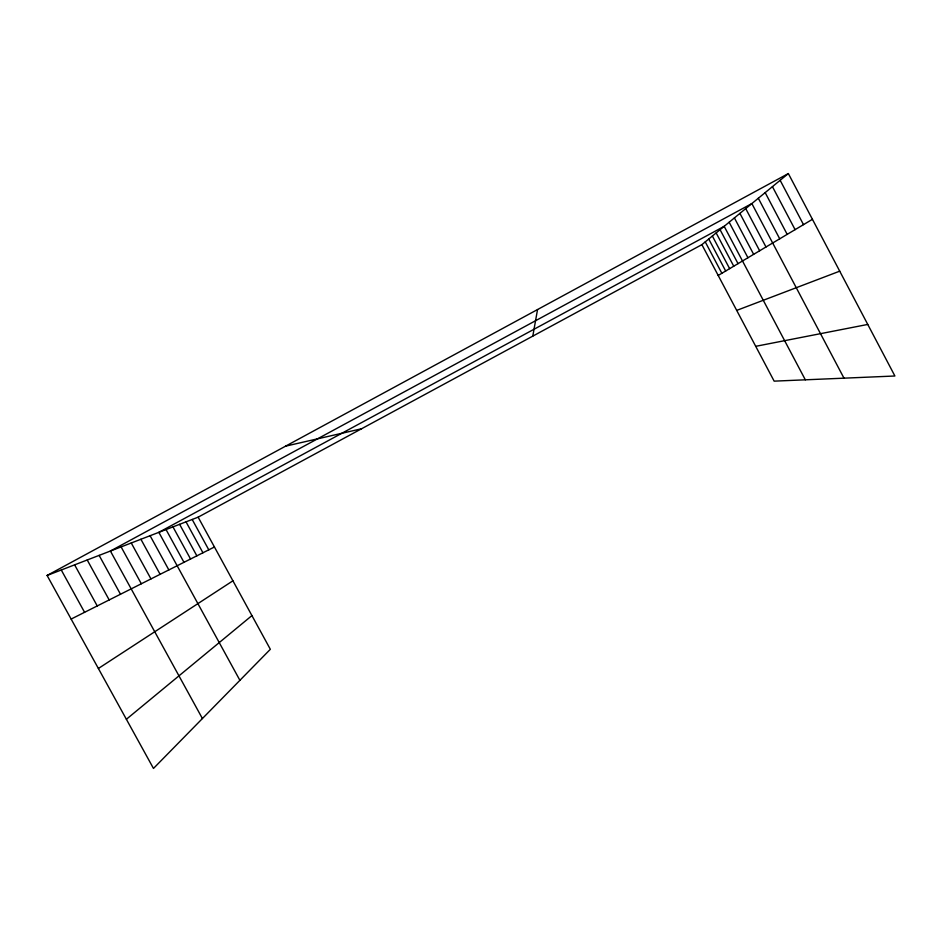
<?xml version="1.0" encoding="UTF-8"?>
<svg xmlns="http://www.w3.org/2000/svg" width="942" height="942" viewBox="0 0 942 942"><rect width="100%" height="100%" fill="white"/><g stroke="black" fill="none" stroke-linecap="round" stroke-linejoin="round"><path stroke-width="1.41" d="M532.795 336.129L537.541 309.553M126.381 719.276L251.926 615.597M701.884 244.649L788.348 173.564L894.9 375.999L774.159 381.145L701.884 244.649L198.138 517.17L47.1 575.468L153.475 768.437L270.342 649.297L198.138 517.17M98.38 668.49L232.91 580.814M718.193 275.464L812.428 219.321M47.1 575.468L788.348 173.564M71.145 619.071L214.435 546.996M736.703 310.401L839.722 271.166M285.591 446.155L361.54 428.775M755.719 346.326L867.759 324.437M121.106 546.902L141.335 583.769M202.412 718.546L110.402 551.035L751.857 203.566L843.985 378.166M99.134 555.38L120.494 594.249M87.217 559.984L109.19 599.936M74.618 564.847L97.238 605.942M61.265 569.992L84.58 612.312M192.192 519.466L208.783 549.834M186.021 521.844L202.93 552.777M179.616 524.317L196.854 555.839M172.963 526.884L190.543 559.006M166.039 529.557L183.973 562.315M239.904 680.324L158.845 532.336L724.174 226.327L805.328 379.814M150.096 535.715L168.842 569.922M140.9 539.26L160.116 574.314M131.256 542.981L150.967 578.918M705.252 241.882L721.866 273.274M758.322 198.244L779.717 238.809M745.723 208.606L765.987 246.992M739.917 213.387L759.652 250.76M734.407 217.92L753.647 254.34M729.167 222.23L747.936 257.743M720.077 229.695L738.033 263.642M716.156 232.921L733.747 266.197M712.376 236.03L729.638 268.647M708.737 239.009L725.681 271.002M780.153 180.311L803.502 224.643M772.44 186.646L795.095 229.648M765.175 192.615L787.182 234.358"/></g></svg>
